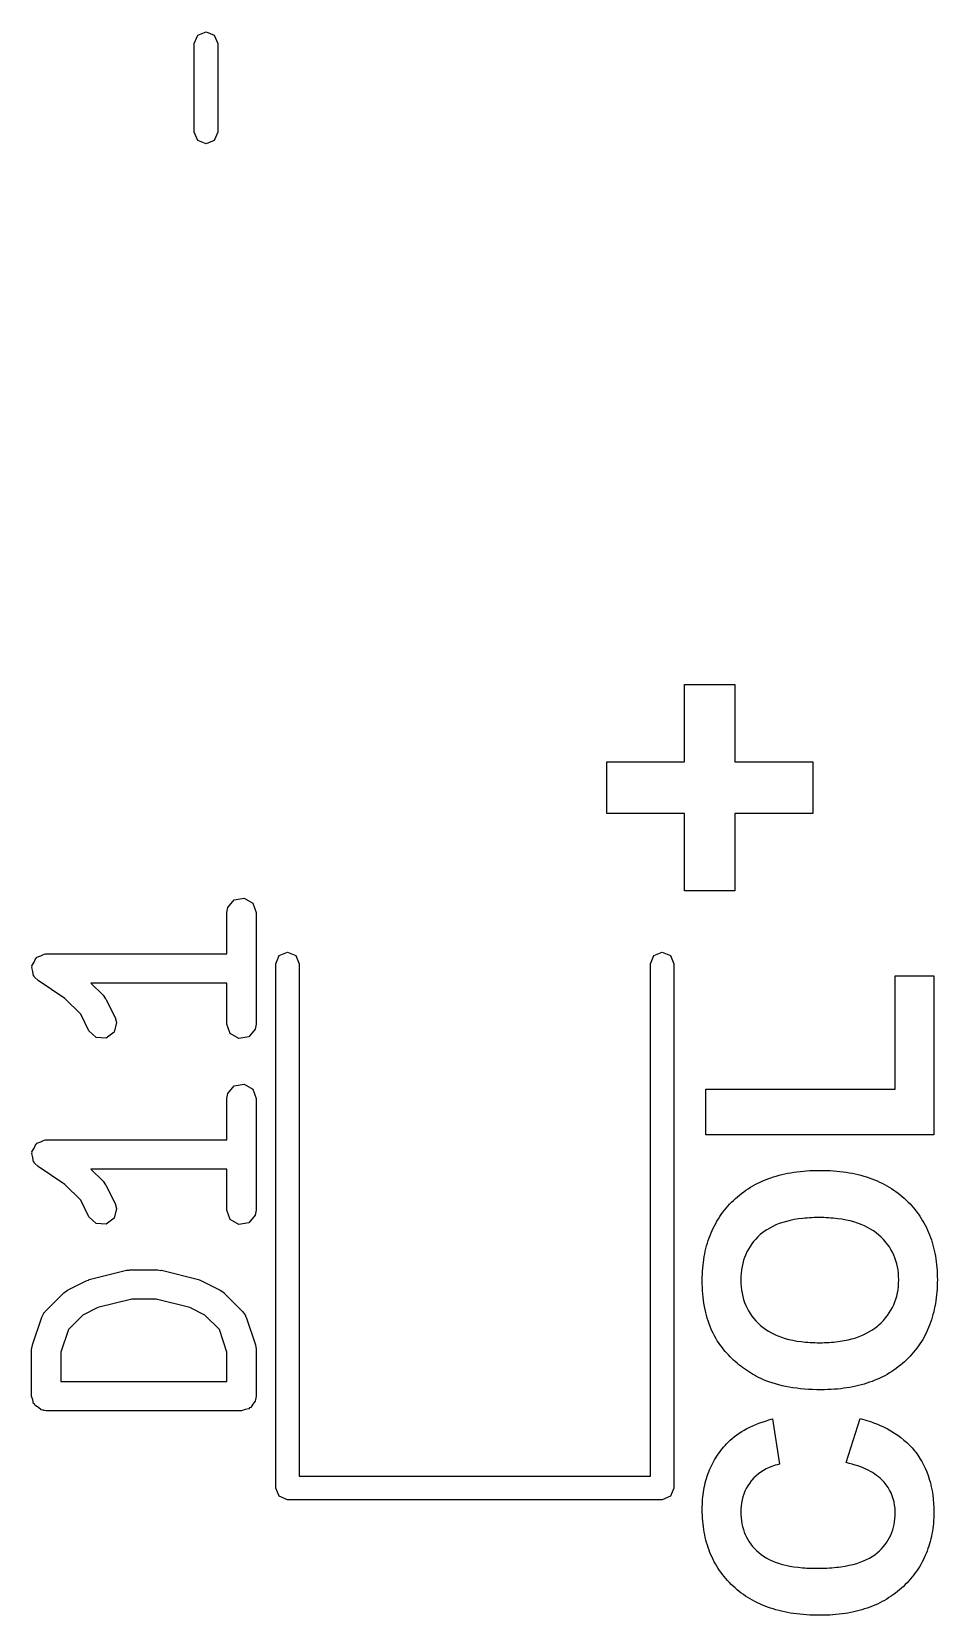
# Model space of a CAD drawing. Extents: x 44 to 148, y -85 to -25.
# Drawn here: x 118.43 to 123.07, y -84.02 to -75.91 of the extents above; entities that cross this region are included whole.
import ezdxf

# ---------------------------------------------------------------- set-up
doc = ezdxf.new("R2010")
doc.units = 0
doc.layers.add('BLACK', color=7, linetype='CONTINUOUS')

msp = doc.modelspace()

# ---------------------------------------------------------------- linework, layer by layer
at = {"layer": 'BLACK', "linetype": 'CONTINUOUS'}
for p, q in [((119.283274, -75.93051), (119.3257, -75.912936)), ((119.3257, -75.912936), (119.368126, -75.93051)), ((119.2657, -75.972936), (119.283274, -75.93051)), ((119.2657, -76.427064), (119.2657, -75.972936)), ((119.368126, -75.93051), (119.3857, -75.972936)), ((119.3857, -75.972936), (119.3857, -76.427064)), ((119.283274, -76.46949), (119.2657, -76.427064)), ((119.3257, -76.487064), (119.283274, -76.46949)), ((119.368126, -76.46949), (119.3257, -76.487064)), ((119.3857, -76.427064), (119.368126, -76.46949)), ((121.777449, -79.652983), (121.777449, -79.25621)), ((121.777449, -79.25621), (122.035369, -79.25621)), ((122.035369, -79.25621), (122.035369, -79.652983)), ((121.378845, -79.916765), (121.378845, -79.652983)), ((121.378845, -79.652983), (121.777449, -79.652983)), ((122.035369, -79.652983), (122.433974, -79.652983)), ((122.433974, -79.652983), (122.433974, -79.916765)), ((121.777449, -79.916765), (121.378845, -79.916765)), ((121.777449, -80.312438), (121.777449, -79.916765)), ((122.433974, -79.916765), (122.035369, -79.916765)), ((122.035369, -79.916765), (122.035369, -80.312438)), ((119.437042, -80.398843), (119.470019, -80.359543)), ((119.470019, -80.359543), (119.520543, -80.350634)), ((119.520543, -80.350634), (119.564972, -80.376286)), ((122.035369, -80.312438), (121.777449, -80.312438)), ((119.432519, -80.424495), (119.437042, -80.398843)), ((119.432519, -80.635209), (119.432519, -80.424495)), ((119.564972, -80.376286), (119.582519, -80.424495)), ((119.582519, -80.424495), (119.582519, -80.995923)), ((118.433658, -80.697185), (118.44454, -80.678336)), ((118.434406, -80.701432), (118.433658, -80.697185)), ((118.44454, -80.678336), (118.453287, -80.658402)), ((118.453287, -80.658402), (118.457154, -80.65649)), ((118.457154, -80.65649), (118.45931, -80.652756)), ((118.45931, -80.652756), (118.479763, -80.645311)), ((118.479763, -80.645311), (118.499276, -80.635664)), ((118.499276, -80.635664), (118.503465, -80.636684)), ((118.503465, -80.636684), (118.507519, -80.635209)), ((118.507519, -80.635209), (119.432519, -80.635209)), ((119.6827, -80.6864), (119.700274, -80.643974)), ((119.6827, -83.3714), (119.6827, -80.6864)), ((119.700274, -80.643974), (119.7427, -80.6264)), ((119.7427, -80.6264), (119.785126, -80.643974)), ((119.785126, -80.643974), (119.8027, -80.6864)), ((119.8027, -80.6864), (119.8027, -83.3114)), ((121.6027, -80.6864), (121.620274, -80.643974)), ((121.6027, -83.3114), (121.6027, -80.6864)), ((121.620274, -80.643974), (121.6627, -80.6264)), ((121.6627, -80.6264), (121.705126, -80.643974)), ((121.705126, -80.643974), (121.7227, -80.6864)), ((121.7227, -80.6864), (121.7227, -83.3714)), ((118.432674, -80.705382), (118.434406, -80.701432)), ((118.438787, -80.726273), (118.432674, -80.705382)), ((118.442567, -80.747709), (118.438787, -80.726273)), ((118.44587, -80.750481), (118.442567, -80.747709)), ((118.447082, -80.75462), (118.44587, -80.750481)), ((118.465916, -80.772613), (118.447082, -80.75462)), ((118.602594, -80.863731), (118.465916, -80.772613)), ((122.85676, -81.328845), (122.85676, -80.747424)), ((122.85676, -80.747424), (123.0545, -80.747424)), ((123.0545, -80.747424), (123.0545, -81.562536)), ((119.432519, -80.785209), (118.736204, -80.785209)), ((118.736204, -80.785209), (118.798647, -80.847652)), ((118.798647, -80.847652), (118.811509, -80.86602)), ((119.432519, -80.995923), (119.432519, -80.785209)), ((118.683975, -80.945112), (118.602594, -80.863731)), ((118.811509, -80.86602), (118.812696, -80.867144)), ((118.812696, -80.867144), (118.860315, -80.962382)), ((118.726151, -81.029464), (118.683975, -80.945112)), ((118.867741, -80.987348), (118.855821, -81.037247)), ((118.860315, -80.962382), (118.867741, -80.987348)), ((119.450066, -81.044132), (119.432519, -80.995923)), ((119.577996, -81.021575), (119.545019, -81.060875)), ((119.582519, -80.995923), (119.577996, -81.021575)), ((118.763405, -81.064736), (118.726151, -81.029464)), ((118.814615, -81.067811), (118.763405, -81.064736)), ((118.855821, -81.037247), (118.814615, -81.067811)), ((119.494495, -81.069784), (119.450066, -81.044132)), ((119.545019, -81.060875), (119.494495, -81.069784)), ((119.437042, -81.351224), (119.470019, -81.311924)), ((119.470019, -81.311924), (119.520543, -81.303015)), ((119.520543, -81.303015), (119.564972, -81.328667)), ((119.564972, -81.328667), (119.582519, -81.376876)), ((121.886042, -81.562536), (121.886042, -81.328845)), ((121.886042, -81.328845), (122.85676, -81.328845)), ((119.432519, -81.376876), (119.437042, -81.351224)), ((119.432519, -81.58759), (119.432519, -81.376876)), ((119.582519, -81.376876), (119.582519, -81.948304)), ((118.479763, -81.597692), (118.499276, -81.588045)), ((118.499276, -81.588045), (118.503465, -81.589065)), ((118.503465, -81.589065), (118.507519, -81.58759)), ((118.507519, -81.58759), (119.432519, -81.58759)), ((123.0545, -81.562536), (121.886042, -81.562536)), ((118.432674, -81.657763), (118.434406, -81.653813)), ((118.438787, -81.678654), (118.432674, -81.657763)), ((118.433658, -81.649566), (118.44454, -81.630717)), ((118.434406, -81.653813), (118.433658, -81.649566)), ((118.44454, -81.630717), (118.453287, -81.610783)), ((118.453287, -81.610783), (118.457154, -81.608871)), ((118.457154, -81.608871), (118.45931, -81.605137)), ((118.45931, -81.605137), (118.479763, -81.597692)), ((118.442567, -81.70009), (118.438787, -81.678654)), ((118.44587, -81.702862), (118.442567, -81.70009)), ((118.447082, -81.707001), (118.44587, -81.702862)), ((118.465916, -81.724994), (118.447082, -81.707001)), ((118.602594, -81.816112), (118.465916, -81.724994)), ((119.432519, -81.73759), (118.736204, -81.73759)), ((118.736204, -81.73759), (118.798647, -81.800033)), ((119.432519, -81.948304), (119.432519, -81.73759)), ((122.337502, -81.754148), (122.353455, -81.751898)), ((122.353455, -81.751898), (122.369651, -81.749947)), ((122.369651, -81.749947), (122.386092, -81.748297)), ((122.386092, -81.748297), (122.402776, -81.746947)), ((122.402776, -81.746947), (122.419705, -81.745896)), ((122.419705, -81.745896), (122.436878, -81.745146)), ((122.436878, -81.745146), (122.454295, -81.744696)), ((122.454295, -81.744696), (122.471956, -81.744546)), ((122.471956, -81.744546), (122.489461, -81.744695)), ((122.489461, -81.744695), (122.506727, -81.745142)), ((122.506727, -81.745142), (122.523753, -81.745886)), ((122.523753, -81.745886), (122.540539, -81.746929)), ((122.540539, -81.746929), (122.557085, -81.748269)), ((122.557085, -81.748269), (122.573392, -81.749908)), ((122.573392, -81.749908), (122.589459, -81.751844)), ((122.589459, -81.751844), (122.605286, -81.754078)), ((118.683975, -81.897493), (118.602594, -81.816112)), ((118.798647, -81.800033), (118.811509, -81.818401)), ((118.811509, -81.818401), (118.812696, -81.819525)), ((118.812696, -81.819525), (118.860315, -81.914763)), ((122.103665, -81.838321), (122.115467, -81.830969)), ((122.115467, -81.830969), (122.127514, -81.823917)), ((122.127514, -81.823917), (122.139804, -81.817165)), ((122.139804, -81.817165), (122.152339, -81.810714)), ((122.152339, -81.810714), (122.165117, -81.804562)), ((122.165117, -81.804562), (122.17814, -81.79871)), ((122.17814, -81.79871), (122.191407, -81.793159)), ((122.191407, -81.793159), (122.204918, -81.787907)), ((122.204918, -81.787907), (122.218673, -81.782956)), ((122.218673, -81.782956), (122.232672, -81.778305)), ((122.232672, -81.778305), (122.246916, -81.773954)), ((122.246916, -81.773954), (122.261403, -81.769903)), ((122.261403, -81.769903), (122.276135, -81.766152)), ((122.276135, -81.766152), (122.291111, -81.762701)), ((122.291111, -81.762701), (122.30633, -81.75955)), ((122.30633, -81.75955), (122.321794, -81.756699)), ((122.321794, -81.756699), (122.337502, -81.754148)), ((122.605286, -81.754078), (122.620873, -81.75661)), ((122.620873, -81.75661), (122.636221, -81.75944)), ((122.636221, -81.75944), (122.651329, -81.762568)), ((122.651329, -81.762568), (122.666197, -81.765994)), ((122.666197, -81.765994), (122.680826, -81.769717)), ((122.680826, -81.769717), (122.695214, -81.773739)), ((122.695214, -81.773739), (122.709363, -81.778058)), ((122.709363, -81.778058), (122.723273, -81.782675)), ((122.723273, -81.782675), (122.736942, -81.78759)), ((122.736942, -81.78759), (122.750372, -81.792803)), ((122.750372, -81.792803), (122.763562, -81.798314)), ((122.763562, -81.798314), (122.776512, -81.804123)), ((122.776512, -81.804123), (122.789223, -81.81023)), ((122.789223, -81.81023), (122.801694, -81.816634)), ((122.801694, -81.816634), (122.813925, -81.823337)), ((122.813925, -81.823337), (122.825916, -81.830337)), ((122.825916, -81.830337), (122.837668, -81.837635)), ((118.726151, -81.981845), (118.683975, -81.897493)), ((118.860315, -81.914763), (118.867741, -81.939729)), ((122.008533, -81.917792), (122.018053, -81.90789)), ((122.018053, -81.90789), (122.027886, -81.898187)), ((122.027886, -81.898187), (122.037979, -81.888734)), ((122.037979, -81.888734), (122.048316, -81.879582)), ((122.048316, -81.879582), (122.058898, -81.87073)), ((122.058898, -81.87073), (122.069724, -81.862177)), ((122.069724, -81.862177), (122.080793, -81.853925)), ((122.080793, -81.853925), (122.092107, -81.845973)), ((122.092107, -81.845973), (122.103665, -81.838321)), ((122.837668, -81.837635), (122.84918, -81.845231)), ((122.84918, -81.845231), (122.860452, -81.853125)), ((122.860452, -81.853125), (122.871485, -81.861317)), ((122.871485, -81.861317), (122.882277, -81.869807)), ((122.882277, -81.869807), (122.89283, -81.878594)), ((122.89283, -81.878594), (122.903144, -81.88768)), ((122.903144, -81.88768), (122.913217, -81.897063)), ((122.913217, -81.897063), (122.923015, -81.906696)), ((122.923015, -81.906696), (122.932502, -81.916529)), ((118.763405, -82.017117), (118.726151, -81.981845)), ((118.855821, -81.989628), (118.814615, -82.020192)), ((118.867741, -81.939729), (118.855821, -81.989628)), ((119.450066, -81.996513), (119.432519, -81.948304)), ((119.577996, -81.973956), (119.545019, -82.013256)), ((119.582519, -81.948304), (119.577996, -81.973956)), ((121.943606, -82.004224), (121.950629, -81.992719)), ((121.950629, -81.992719), (121.957964, -81.981415)), ((121.957964, -81.981415), (121.965612, -81.970311)), ((121.965612, -81.970311), (121.973572, -81.959406)), ((121.973572, -81.959406), (121.981844, -81.948703)), ((121.981844, -81.948703), (121.990428, -81.938199)), ((121.990428, -81.938199), (121.999324, -81.927896)), ((121.999324, -81.927896), (122.008533, -81.917792)), ((122.360872, -81.993293), (122.339644, -81.996705)), ((122.382903, -81.990563), (122.360872, -81.993293)), ((122.39422, -81.989454), (122.382903, -81.990563)), ((122.405738, -81.988516), (122.39422, -81.989454)), ((122.417457, -81.987748), (122.405738, -81.988516)), ((122.429376, -81.987151), (122.417457, -81.987748)), ((122.441496, -81.986724), (122.429376, -81.987151)), ((122.453817, -81.986468), (122.441496, -81.986724)), ((122.466338, -81.986383), (122.453817, -81.986468)), ((122.479001, -81.98647), (122.466338, -81.986383)), ((122.491465, -81.986733), (122.479001, -81.98647)), ((122.50373, -81.98717), (122.491465, -81.986733)), ((122.515795, -81.987783), (122.50373, -81.98717)), ((122.527661, -81.98857), (122.515795, -81.987783)), ((122.539329, -81.989533), (122.527661, -81.98857)), ((122.550797, -81.99067), (122.539329, -81.989533)), ((122.562065, -81.991983), (122.550797, -81.99067)), ((122.584006, -81.995133), (122.562065, -81.991983)), ((122.60515, -81.998983), (122.584006, -81.995133)), ((122.932502, -81.916529), (122.941678, -81.926561)), ((122.941678, -81.926561), (122.950543, -81.936795)), ((122.950543, -81.936795), (122.959097, -81.947228)), ((122.959097, -81.947228), (122.96734, -81.957862)), ((122.96734, -81.957862), (122.975272, -81.968696)), ((122.975272, -81.968696), (122.982893, -81.97973)), ((122.982893, -81.97973), (122.990203, -81.990964)), ((122.990203, -81.990964), (122.997201, -82.002399)), ((118.814615, -82.020192), (118.763405, -82.017117)), ((119.494495, -82.022165), (119.450066, -81.996513)), ((119.545019, -82.013256), (119.494495, -82.022165)), ((121.908021, -82.077458), (121.913171, -82.064752)), ((121.913171, -82.064752), (121.918634, -82.052246)), ((121.918634, -82.052246), (121.924408, -82.03994)), ((121.924408, -82.03994), (121.930495, -82.027835)), ((121.930495, -82.027835), (121.936894, -82.015929)), ((121.936894, -82.015929), (121.943606, -82.004224)), ((122.165236, -82.073736), (122.153195, -82.084878)), ((122.171533, -82.068362), (122.165236, -82.073736)), ((122.18473, -82.058125), (122.171533, -82.068362)), ((122.19873, -82.048571), (122.18473, -82.058125)), ((122.213533, -82.039699), (122.19873, -82.048571)), ((122.22914, -82.03151), (122.213533, -82.039699)), ((122.245549, -82.024003), (122.22914, -82.03151)), ((122.262762, -82.017178), (122.245549, -82.024003)), ((122.280777, -82.011036), (122.262762, -82.017178)), ((122.299596, -82.005577), (122.280777, -82.011036)), ((122.319218, -82.0008), (122.299596, -82.005577)), ((122.339644, -81.996705), (122.319218, -82.0008)), ((122.625497, -82.003533), (122.60515, -81.998983)), ((122.645048, -82.008783), (122.625497, -82.003533)), ((122.663802, -82.014733), (122.645048, -82.008783)), ((122.68176, -82.021383), (122.663802, -82.014733)), ((122.698921, -82.028733), (122.68176, -82.021383)), ((122.715285, -82.036783), (122.698921, -82.028733)), ((122.730853, -82.045533), (122.715285, -82.036783)), ((122.745624, -82.054983), (122.730853, -82.045533)), ((122.759599, -82.065133), (122.745624, -82.054983)), ((122.772778, -82.075983), (122.759599, -82.065133)), ((122.785124, -82.08738), (122.772778, -82.075983)), ((122.997201, -82.002399), (123.003889, -82.014033)), ((123.003889, -82.014033), (123.010265, -82.025868)), ((123.010265, -82.025868), (123.016331, -82.037904)), ((123.016331, -82.037904), (123.022085, -82.050139)), ((123.022085, -82.050139), (123.027529, -82.062575)), ((123.027529, -82.062575), (123.032661, -82.075211)), ((123.032661, -82.075211), (123.037482, -82.088047)), ((121.880707, -82.172008), (121.883673, -82.1579)), ((121.883673, -82.1579), (121.88695, -82.143993)), ((121.88695, -82.143993), (121.89054, -82.130285)), ((121.89054, -82.130285), (121.894442, -82.116778)), ((121.894442, -82.116778), (121.898656, -82.103471)), ((121.898656, -82.103471), (121.903182, -82.090365)), ((121.903182, -82.090365), (121.908021, -82.077458)), ((122.104645, -82.14727), (122.097265, -82.161084)), ((122.112801, -82.133901), (122.104645, -82.14727)), ((122.121735, -82.120977), (122.112801, -82.133901)), ((122.131445, -82.108499), (122.121735, -82.120977)), ((122.141932, -82.096466), (122.131445, -82.108499)), ((122.153195, -82.084878), (122.141932, -82.096466)), ((122.796674, -82.099169), (122.785124, -82.08738)), ((122.807428, -82.111351), (122.796674, -82.099169)), ((122.817385, -82.123926), (122.807428, -82.111351)), ((122.826545, -82.136894), (122.817385, -82.123926)), ((122.834909, -82.150254), (122.826545, -82.136894)), ((122.842476, -82.164007), (122.834909, -82.150254)), ((123.037482, -82.088047), (123.041993, -82.101084)), ((123.041993, -82.101084), (123.046192, -82.11432)), ((123.046192, -82.11432), (123.05008, -82.127757)), ((123.05008, -82.127757), (123.053657, -82.141395)), ((123.053657, -82.141395), (123.056923, -82.155232)), ((123.056923, -82.155232), (123.059878, -82.16927)), ((121.870563, -82.245551), (121.871967, -82.230442)), ((121.871967, -82.230442), (121.873684, -82.215533)), ((121.873684, -82.215533), (121.875713, -82.200825)), ((121.875713, -82.200825), (121.878054, -82.186316)), ((121.878054, -82.186316), (121.880707, -82.172008)), ((122.072019, -82.236839), (122.0693, -82.253327)), ((122.075515, -82.220798), (122.072019, -82.236839)), ((122.079787, -82.205201), (122.075515, -82.220798)), ((122.084836, -82.19005), (122.079787, -82.205201)), ((122.090662, -82.175344), (122.084836, -82.19005)), ((122.097265, -82.161084), (122.090662, -82.175344)), ((122.849247, -82.178153), (122.842476, -82.164007)), ((122.855221, -82.192692), (122.849247, -82.178153)), ((122.860399, -82.207624), (122.855221, -82.192692)), ((122.86478, -82.222948), (122.860399, -82.207624)), ((122.868364, -82.238665), (122.86478, -82.222948)), ((122.871152, -82.254775), (122.868364, -82.238665)), ((123.059878, -82.16927), (123.062522, -82.183508)), ((123.062522, -82.183508), (123.064855, -82.197946)), ((123.064855, -82.197946), (123.066877, -82.212584)), ((123.066877, -82.212584), (123.068588, -82.227423)), ((123.068588, -82.227423), (123.069987, -82.242461)), ((118.616835, -82.357413), (118.712073, -82.309794)), ((118.712073, -82.309794), (118.724479, -82.306103)), ((118.724479, -82.306103), (118.727424, -82.304115)), ((118.727424, -82.304115), (118.9179, -82.256496)), ((118.9179, -82.256496), (118.932832, -82.255442)), ((118.932832, -82.255442), (118.93609, -82.254257)), ((118.93609, -82.254257), (119.078947, -82.254257)), ((119.078947, -82.254257), (119.093688, -82.256856)), ((119.093688, -82.256856), (119.097137, -82.256496)), ((119.097137, -82.256496), (119.287613, -82.304115)), ((119.287613, -82.304115), (119.299435, -82.309387)), ((119.299435, -82.309387), (119.302964, -82.309794)), ((119.302964, -82.309794), (119.398202, -82.357413)), ((121.868065, -82.30799), (121.86809, -82.305462)), ((121.868245, -82.325522), (121.868065, -82.30799)), ((121.86809, -82.305462), (121.868222, -82.29208)), ((121.868222, -82.29208), (121.86869, -82.27637)), ((121.86869, -82.27637), (121.86947, -82.26086)), ((121.86947, -82.26086), (121.870563, -82.245551)), ((122.066193, -82.287638), (122.065804, -82.305462)), ((122.065804, -82.305462), (122.066197, -82.323324)), ((122.067358, -82.27026), (122.066193, -82.287638)), ((122.0693, -82.253327), (122.067358, -82.27026)), ((122.873144, -82.271278), (122.871152, -82.254775)), ((122.874338, -82.288173), (122.873144, -82.271278)), ((122.874335, -82.322756), (122.874737, -82.305462)), ((122.874737, -82.305462), (122.874338, -82.288173)), ((123.069987, -82.242461), (123.071076, -82.257701)), ((123.071076, -82.257701), (123.071854, -82.27314)), ((123.071854, -82.27314), (123.07232, -82.288779)), ((123.07232, -82.288779), (123.072476, -82.304619)), ((123.072476, -82.304619), (123.072321, -82.320666)), ((118.502105, -82.4667), (118.597343, -82.371462)), ((118.597343, -82.371462), (118.615711, -82.358599)), ((118.615711, -82.358599), (118.616835, -82.357413)), ((119.398202, -82.357413), (119.416212, -82.370771)), ((119.416212, -82.370771), (119.417694, -82.371462)), ((119.417694, -82.371462), (119.512933, -82.4667)), ((121.868785, -82.342797), (121.868245, -82.325522)), ((121.869685, -82.359815), (121.868785, -82.342797)), ((121.870944, -82.376577), (121.869685, -82.359815)), ((121.872564, -82.393082), (121.870944, -82.376577)), ((121.874543, -82.40933), (121.872564, -82.393082)), ((122.066197, -82.323324), (122.067376, -82.340747)), ((122.067376, -82.340747), (122.06934, -82.357732)), ((122.06934, -82.357732), (122.072089, -82.374277)), ((122.072089, -82.374277), (122.075624, -82.390384)), ((122.075624, -82.390384), (122.079945, -82.406052)), ((122.86028, -82.403497), (122.864698, -82.388113)), ((122.864698, -82.388113), (122.868312, -82.372346)), ((122.868312, -82.372346), (122.871123, -82.356198)), ((122.871123, -82.356198), (122.87313, -82.339668)), ((122.87313, -82.339668), (122.874335, -82.322756)), ((123.066906, -82.3978), (123.064895, -82.412606)), ((123.068608, -82.382787), (123.066906, -82.3978)), ((123.070001, -82.367567), (123.068608, -82.382787)), ((123.071083, -82.35214), (123.070001, -82.367567)), ((123.071857, -82.336507), (123.071083, -82.35214)), ((123.072321, -82.320666), (123.071857, -82.336507)), ((118.483987, -82.496016), (118.496389, -82.473111)), ((118.496389, -82.473111), (118.50021, -82.470763)), ((118.50021, -82.470763), (118.502105, -82.4667)), ((118.77179, -82.44764), (118.694803, -82.486134)), ((118.945324, -82.404257), (118.77179, -82.44764)), ((119.069713, -82.404257), (118.945324, -82.404257)), ((119.243247, -82.44764), (119.069713, -82.404257)), ((119.320234, -82.486134), (119.243247, -82.44764)), ((119.512933, -82.4667), (119.527874, -82.488037)), ((121.876882, -82.425322), (121.874543, -82.40933)), ((121.879581, -82.441056), (121.876882, -82.425322)), ((121.88264, -82.456534), (121.879581, -82.441056)), ((121.886059, -82.471756), (121.88264, -82.456534)), ((121.889838, -82.48672), (121.886059, -82.471756)), ((122.079945, -82.406052), (122.085051, -82.421281)), ((122.085051, -82.421281), (122.090943, -82.436071)), ((122.090943, -82.436071), (122.097621, -82.450422)), ((122.097621, -82.450422), (122.105084, -82.464334)), ((122.105084, -82.464334), (122.113332, -82.477808)), ((122.113332, -82.477808), (122.122367, -82.490842)), ((122.816911, -82.487788), (122.826147, -82.474694)), ((122.826147, -82.474694), (122.83458, -82.461218)), ((122.83458, -82.461218), (122.84221, -82.447361)), ((122.84221, -82.447361), (122.849036, -82.433121)), ((122.849036, -82.433121), (122.85506, -82.4185)), ((122.85506, -82.4185), (122.86028, -82.403497)), ((123.053757, -82.469763), (123.050199, -82.483535)), ((123.057005, -82.455784), (123.053757, -82.469763)), ((123.059945, -82.441598), (123.057005, -82.455784)), ((123.062575, -82.427205), (123.059945, -82.441598)), ((123.064895, -82.412606), (123.062575, -82.427205)), ((118.436368, -82.638873), (118.483987, -82.496016)), ((118.62069, -82.560246), (118.582519, -82.67476)), ((118.694803, -82.486134), (118.62069, -82.560246)), ((119.394348, -82.560247), (119.320234, -82.486134)), ((119.432519, -82.67476), (119.394348, -82.560247)), ((119.527874, -82.488037), (119.528264, -82.492505)), ((119.528264, -82.492505), (119.531051, -82.496016)), ((119.531051, -82.496016), (119.57867, -82.638872)), ((121.893977, -82.501428), (121.889838, -82.48672)), ((121.898475, -82.515879), (121.893977, -82.501428)), ((121.903333, -82.530073), (121.898475, -82.515879)), ((121.908552, -82.544011), (121.903333, -82.530073)), ((121.91413, -82.557691), (121.908552, -82.544011)), ((121.916307, -82.562752), (121.91413, -82.557691)), ((121.923267, -82.577787), (121.916307, -82.562752)), ((122.122367, -82.490842), (122.132186, -82.503438)), ((122.132186, -82.503438), (122.142792, -82.515595)), ((122.142792, -82.515595), (122.154183, -82.527313)), ((122.154183, -82.527313), (122.166359, -82.538592)), ((122.166359, -82.538592), (122.179327, -82.549306)), ((122.179327, -82.549306), (122.193091, -82.559328)), ((122.193091, -82.559328), (122.207652, -82.56866)), ((122.722226, -82.571695), (122.73737, -82.562481)), ((122.73737, -82.562481), (122.75176, -82.552558)), ((122.75176, -82.552558), (122.765398, -82.541926)), ((122.765398, -82.541926), (122.771935, -82.536345)), ((122.771935, -82.536345), (122.784384, -82.524778)), ((122.784384, -82.524778), (122.796029, -82.51283)), ((122.796029, -82.51283), (122.806872, -82.5005)), ((122.806872, -82.5005), (122.816911, -82.487788)), ((123.022352, -82.561824), (123.016628, -82.574149)), ((123.027767, -82.549293), (123.022352, -82.561824)), ((123.032872, -82.536555), (123.027767, -82.549293)), ((123.037668, -82.52361), (123.032872, -82.536555)), ((123.042154, -82.510459), (123.037668, -82.52361)), ((123.046331, -82.4971), (123.042154, -82.510459)), ((123.050199, -82.483535), (123.046331, -82.4971)), ((118.432519, -82.66259), (118.436412, -82.640507)), ((118.436412, -82.640507), (118.436368, -82.638873)), ((119.57867, -82.638872), (119.581959, -82.661052)), ((121.930869, -82.5926), (121.923267, -82.577787)), ((121.939113, -82.607191), (121.930869, -82.5926)), ((121.944965, -82.616795), (121.939113, -82.607191)), ((121.951103, -82.626299), (121.944965, -82.616795)), ((121.957525, -82.635706), (121.951103, -82.626299)), ((121.964234, -82.645013), (121.957525, -82.635706)), ((122.207652, -82.56866), (122.223009, -82.5773)), ((122.223009, -82.5773), (122.239163, -82.585249)), ((122.239163, -82.585249), (122.256113, -82.592507)), ((122.256113, -82.592507), (122.27386, -82.599074)), ((122.27386, -82.599074), (122.292404, -82.604949)), ((122.292404, -82.604949), (122.311744, -82.610134)), ((122.311744, -82.610134), (122.331881, -82.614627)), ((122.331881, -82.614627), (122.352814, -82.618428)), ((122.352814, -82.618428), (122.374543, -82.621539)), ((122.374543, -82.621539), (122.385707, -82.622835)), ((122.385707, -82.622835), (122.39707, -82.623958)), ((122.39707, -82.623958), (122.408632, -82.624909)), ((122.408632, -82.624909), (122.420393, -82.625686)), ((122.420393, -82.625686), (122.432353, -82.626291)), ((122.432353, -82.626291), (122.444512, -82.626723)), ((122.444512, -82.626723), (122.45687, -82.626982)), ((122.45687, -82.626982), (122.469428, -82.627069)), ((122.469428, -82.627069), (122.481798, -82.62698)), ((122.481798, -82.62698), (122.49398, -82.626714)), ((122.49398, -82.626714), (122.505973, -82.626271)), ((122.505973, -82.626271), (122.517779, -82.625651)), ((122.517779, -82.625651), (122.529396, -82.624854)), ((122.529396, -82.624854), (122.540825, -82.623879)), ((122.540825, -82.623879), (122.552066, -82.622727)), ((122.552066, -82.622727), (122.573983, -82.619892)), ((122.573983, -82.619892), (122.595148, -82.616348)), ((122.595148, -82.616348), (122.61556, -82.612096)), ((122.61556, -82.612096), (122.635219, -82.607134)), ((122.635219, -82.607134), (122.654126, -82.601464)), ((122.654126, -82.601464), (122.67228, -82.595085)), ((122.67228, -82.595085), (122.689681, -82.587997)), ((122.689681, -82.587997), (122.70633, -82.5802)), ((122.70633, -82.5802), (122.722226, -82.571695)), ((122.975786, -82.643752), (122.967897, -82.654629)), ((122.983367, -82.632669), (122.975786, -82.643752)), ((122.990638, -82.621378), (122.983367, -82.632669)), ((122.9976, -82.609881), (122.990638, -82.621378)), ((123.004252, -82.598177), (122.9976, -82.609881)), ((123.010595, -82.586266), (123.004252, -82.598177)), ((123.016628, -82.574149), (123.010595, -82.586266)), ((118.432519, -82.900685), (118.432519, -82.66259)), ((118.582519, -82.67476), (118.582519, -82.825685)), ((119.432519, -82.825685), (119.432519, -82.67476)), ((119.581959, -82.661052), (119.582519, -82.66259)), ((119.582519, -82.66259), (119.582519, -82.900685)), ((121.971227, -82.654222), (121.964234, -82.645013)), ((121.978506, -82.663332), (121.971227, -82.654222)), ((121.98607, -82.672343), (121.978506, -82.663332)), ((121.993919, -82.681255), (121.98607, -82.672343)), ((122.002054, -82.690069), (121.993919, -82.681255)), ((122.010473, -82.698784), (122.002054, -82.690069)), ((122.019178, -82.7074), (122.010473, -82.698784)), ((122.028063, -82.71582), (122.019178, -82.7074)), ((122.037093, -82.724016), (122.028063, -82.71582)), ((122.046268, -82.731988), (122.037093, -82.724016)), ((122.904025, -82.724929), (122.893756, -82.734014)), ((122.91406, -82.715546), (122.904025, -82.724929)), ((122.923806, -82.70591), (122.91406, -82.715546)), ((122.933243, -82.696067), (122.923806, -82.70591)), ((122.942371, -82.686018), (122.933243, -82.696067)), ((122.951189, -82.675762), (122.942371, -82.686018)), ((122.959697, -82.665299), (122.951189, -82.675762)), ((122.967897, -82.654629), (122.959697, -82.665299)), ((122.055587, -82.739736), (122.046268, -82.731988)), ((122.065052, -82.747261), (122.055587, -82.739736)), ((122.074661, -82.754561), (122.065052, -82.747261)), ((122.084415, -82.761638), (122.074661, -82.754561)), ((122.094314, -82.768491), (122.084415, -82.761638)), ((122.104357, -82.77512), (122.094314, -82.768491)), ((122.114546, -82.781526), (122.104357, -82.77512)), ((122.124879, -82.787707), (122.114546, -82.781526)), ((122.135357, -82.793665), (122.124879, -82.787707)), ((122.14598, -82.799399), (122.135357, -82.793665)), ((122.156748, -82.804909), (122.14598, -82.799399)), ((122.16766, -82.810195), (122.156748, -82.804909)), ((122.79085, -82.802379), (122.77825, -82.808486)), ((122.803217, -82.795975), (122.79085, -82.802379)), ((122.81535, -82.789272), (122.803217, -82.795975)), ((122.827251, -82.782272), (122.81535, -82.789272)), ((122.838918, -82.774974), (122.827251, -82.782272)), ((122.850352, -82.767378), (122.838918, -82.774974)), ((122.861553, -82.759484), (122.850352, -82.767378)), ((122.87252, -82.751292), (122.861553, -82.759484)), ((122.883255, -82.742802), (122.87252, -82.751292)), ((122.893756, -82.734014), (122.883255, -82.742802)), ((118.582519, -82.825685), (119.432519, -82.825685)), ((122.178718, -82.815258), (122.16766, -82.810195)), ((122.194038, -82.821652), (122.178718, -82.815258)), ((122.209803, -82.827634), (122.194038, -82.821652)), ((122.226014, -82.833203), (122.209803, -82.827634)), ((122.242671, -82.83836), (122.226014, -82.833203)), ((122.259772, -82.843104), (122.242671, -82.83836)), ((122.27732, -82.847436), (122.259772, -82.843104)), ((122.295312, -82.851355), (122.27732, -82.847436)), ((122.313751, -82.854862), (122.295312, -82.851355)), ((122.332634, -82.857956), (122.313751, -82.854862)), ((122.351963, -82.860637), (122.332634, -82.857956)), ((122.371738, -82.862906), (122.351963, -82.860637)), ((122.391958, -82.864763), (122.371738, -82.862906)), ((122.412623, -82.866207), (122.391958, -82.864763)), ((122.433734, -82.867238), (122.412623, -82.866207)), ((122.455291, -82.867857), (122.433734, -82.867238)), ((122.477293, -82.868063), (122.455291, -82.867857)), ((122.494555, -82.867914), (122.477293, -82.868063)), ((122.511585, -82.867467), (122.494555, -82.867914)), ((122.528382, -82.866723), (122.511585, -82.867467)), ((122.544945, -82.86568), (122.528382, -82.866723)), ((122.561275, -82.864339), (122.544945, -82.86568)), ((122.577372, -82.862701), (122.561275, -82.864339)), ((122.593236, -82.860765), (122.577372, -82.862701)), ((122.608867, -82.858531), (122.593236, -82.860765)), ((122.624265, -82.855999), (122.608867, -82.858531)), ((122.639429, -82.853169), (122.624265, -82.855999)), ((122.65436, -82.850041), (122.639429, -82.853169)), ((122.669059, -82.846615), (122.65436, -82.850041)), ((122.683524, -82.842892), (122.669059, -82.846615)), ((122.697755, -82.83887), (122.683524, -82.842892)), ((122.711754, -82.834551), (122.697755, -82.83887)), ((122.72552, -82.829934), (122.711754, -82.834551)), ((122.739052, -82.825019), (122.72552, -82.829934)), ((122.752351, -82.819806), (122.739052, -82.825019)), ((122.765417, -82.814295), (122.752351, -82.819806)), ((122.77825, -82.808486), (122.765417, -82.814295)), ((118.439182, -82.918993), (118.432519, -82.900685)), ((118.442567, -82.938185), (118.439182, -82.918993)), ((118.447751, -82.942535), (118.442567, -82.938185)), ((118.450066, -82.948894), (118.447751, -82.942535)), ((118.466939, -82.958636), (118.450066, -82.948894)), ((118.481867, -82.971162), (118.466939, -82.958636)), ((119.525827, -82.969021), (119.507519, -82.975685)), ((119.545019, -82.965637), (119.525827, -82.969021)), ((119.549369, -82.960452), (119.545019, -82.965637)), ((119.555728, -82.958138), (119.549369, -82.960452)), ((119.56547, -82.941264), (119.555728, -82.958138)), ((119.577996, -82.926337), (119.56547, -82.941264)), ((119.579713, -82.916594), (119.577996, -82.926337)), ((119.58138, -82.913709), (119.579713, -82.916594)), ((119.582519, -82.900685), (119.580801, -82.910426)), ((119.580801, -82.910426), (119.58138, -82.913709)), ((118.491609, -82.972879), (118.481867, -82.971162)), ((118.494495, -82.974546), (118.491609, -82.972879)), ((118.497777, -82.973967), (118.494495, -82.974546)), ((118.507519, -82.975685), (118.497777, -82.973967)), ((119.507519, -82.975685), (118.507519, -82.975685)), ((122.126632, -83.053004), (122.14212, -83.046364)), ((122.14212, -83.046364), (122.158144, -83.040031)), ((122.158144, -83.040031), (122.174702, -83.034006)), ((122.174702, -83.034006), (122.191796, -83.028287)), ((122.191796, -83.028287), (122.209426, -83.022876)), ((122.209426, -83.022876), (122.227591, -83.017772)), ((122.227591, -83.017772), (122.263543, -83.249216)), ((122.605093, -83.241352), (122.676998, -83.014682)), ((122.676998, -83.014682), (122.688874, -83.018015)), ((122.688874, -83.018015), (122.700558, -83.021482)), ((122.700558, -83.021482), (122.712049, -83.025085)), ((122.712049, -83.025085), (122.723347, -83.028823)), ((122.723347, -83.028823), (122.734453, -83.032695)), ((122.734453, -83.032695), (122.745367, -83.036702)), ((122.745367, -83.036702), (122.756087, -83.040845)), ((122.756087, -83.040845), (122.766616, -83.045122)), ((122.766616, -83.045122), (122.776952, -83.049535)), ((122.776952, -83.049535), (122.797045, -83.058764)), ((122.001202, -83.136303), (122.011336, -83.12659)), ((122.011336, -83.12659), (122.022005, -83.117185)), ((122.022005, -83.117185), (122.033209, -83.108088)), ((122.033209, -83.108088), (122.044949, -83.099297)), ((122.044949, -83.099297), (122.057224, -83.090813)), ((122.057224, -83.090813), (122.070035, -83.082637)), ((122.070035, -83.082637), (122.083381, -83.074768)), ((122.083381, -83.074768), (122.097263, -83.067206)), ((122.097263, -83.067206), (122.11168, -83.059952)), ((122.11168, -83.059952), (122.126632, -83.053004)), ((122.797045, -83.058764), (122.816369, -83.068533)), ((122.816369, -83.068533), (122.834922, -83.078843)), ((122.834922, -83.078843), (122.852706, -83.089692)), ((122.852706, -83.089692), (122.869719, -83.10108)), ((122.869719, -83.10108), (122.885961, -83.113009)), ((122.885961, -83.113009), (122.901434, -83.125477)), ((122.901434, -83.125477), (122.916136, -83.138486)), ((121.936844, -83.217208), (121.942955, -83.207593)), ((121.942955, -83.207593), (121.949326, -83.198135)), ((121.949326, -83.198135), (121.955957, -83.188833)), ((121.955957, -83.188833), (121.962847, -83.179687)), ((121.962847, -83.179687), (121.969998, -83.170697)), ((121.969998, -83.170697), (121.977409, -83.161864)), ((121.977409, -83.161864), (121.98508, -83.153187)), ((121.98508, -83.153187), (121.993011, -83.144667)), ((121.993011, -83.144667), (122.001202, -83.136303)), ((122.916136, -83.138486), (122.930068, -83.152034)), ((122.930068, -83.152034), (122.94323, -83.166121)), ((122.94323, -83.166121), (122.955621, -83.180749)), ((122.955621, -83.180749), (122.961528, -83.188265)), ((122.961528, -83.188265), (122.972787, -83.203653)), ((122.972787, -83.203653), (122.983319, -83.219553)), ((121.897319, -83.299756), (121.90135, -83.28889)), ((121.90135, -83.28889), (121.90564, -83.278181)), ((121.90564, -83.278181), (121.910191, -83.267628)), ((121.910191, -83.267628), (121.915001, -83.257231)), ((121.915001, -83.257231), (121.920072, -83.246991)), ((121.920072, -83.246991), (121.925403, -83.236907)), ((121.925403, -83.236907), (121.930993, -83.22698)), ((121.930993, -83.22698), (121.936844, -83.217208)), ((122.168374, -83.289309), (122.155827, -83.298518)), ((122.181597, -83.280885), (122.168374, -83.289309)), ((122.195496, -83.273246), (122.181597, -83.280885)), ((122.210072, -83.266393), (122.195496, -83.273246)), ((122.225324, -83.260324), (122.210072, -83.266393)), ((122.241253, -83.25504), (122.225324, -83.260324)), ((122.252248, -83.251954), (122.241253, -83.25504)), ((122.263543, -83.249216), (122.252248, -83.251954)), ((122.621112, -83.245151), (122.605093, -83.241352)), ((122.636586, -83.249247), (122.621112, -83.245151)), ((122.651517, -83.253639), (122.636586, -83.249247)), ((122.665903, -83.258327), (122.651517, -83.253639)), ((122.679745, -83.263312), (122.665903, -83.258327)), ((122.693043, -83.268592), (122.679745, -83.263312)), ((122.705797, -83.274169), (122.693043, -83.268592)), ((122.718006, -83.280043), (122.705797, -83.274169)), ((122.729671, -83.286212), (122.718006, -83.280043)), ((122.740792, -83.292678), (122.729671, -83.286212)), ((122.751369, -83.29944), (122.740792, -83.292678)), ((122.983319, -83.219553), (122.993124, -83.235963)), ((122.993124, -83.235963), (123.002203, -83.252885)), ((123.002203, -83.252885), (123.010556, -83.270318)), ((123.010556, -83.270318), (123.018183, -83.288263)), ((123.018183, -83.288263), (123.025083, -83.306719)), ((119.700274, -83.413826), (119.6827, -83.3714)), ((119.8027, -83.3114), (121.6027, -83.3114)), ((121.7227, -83.3714), (121.705126, -83.413826)), ((121.876386, -83.380194), (121.878597, -83.368234)), ((121.878597, -83.368234), (121.881067, -83.35643)), ((121.881067, -83.35643), (121.883797, -83.344782)), ((121.883797, -83.344782), (121.886788, -83.333291)), ((121.886788, -83.333291), (121.890038, -83.321957)), ((121.890038, -83.321957), (121.893549, -83.310778)), ((121.893549, -83.310778), (121.897319, -83.299756)), ((122.093229, -83.373761), (122.086541, -83.387707)), ((122.10085, -83.360308), (122.093229, -83.373761)), ((122.109404, -83.347349), (122.10085, -83.360308)), ((122.118891, -83.334884), (122.109404, -83.347349)), ((122.122246, -83.330855), (122.118891, -83.334884)), ((122.132763, -83.319291), (122.122246, -83.330855)), ((122.143957, -83.308512), (122.132763, -83.319291)), ((122.155827, -83.298518), (122.143957, -83.308512)), ((122.761402, -83.306498), (122.751369, -83.29944)), ((122.77089, -83.313852), (122.761402, -83.306498)), ((122.779835, -83.321503), (122.77089, -83.313852)), ((122.788235, -83.32945), (122.779835, -83.321503)), ((122.796091, -83.337693), (122.788235, -83.32945)), ((122.799823, -83.341914), (122.796091, -83.337693)), ((122.81031, -83.354884), (122.799823, -83.341914)), ((122.819731, -83.368313), (122.81031, -83.354884)), ((122.828084, -83.3822), (122.819731, -83.368313)), ((123.025083, -83.306719), (123.031257, -83.325686)), ((123.031257, -83.325686), (123.036704, -83.345164)), ((123.036704, -83.345164), (123.041425, -83.365153)), ((123.041425, -83.365153), (123.04542, -83.385654)), ((119.7427, -83.4314), (119.700274, -83.413826)), ((121.6627, -83.4314), (119.7427, -83.4314)), ((121.705126, -83.413826), (121.6627, -83.4314)), ((121.868195, -83.468292), (121.868586, -83.455238)), ((121.868586, -83.455238), (121.869236, -83.44234)), ((121.869236, -83.44234), (121.870146, -83.429598)), ((121.870146, -83.429598), (121.871316, -83.417012)), ((121.871316, -83.417012), (121.872746, -83.404583)), ((121.872746, -83.404583), (121.874436, -83.39231)), ((121.874436, -83.39231), (121.876386, -83.380194)), ((122.069122, -83.44843), (122.067101, -83.464845)), ((122.072077, -83.432509), (122.069122, -83.44843)), ((122.075965, -83.417081), (122.072077, -83.432509)), ((122.080787, -83.402147), (122.075965, -83.417081)), ((122.086541, -83.387707), (122.080787, -83.402147)), ((122.835372, -83.396548), (122.828084, -83.3822)), ((122.841593, -83.411354), (122.835372, -83.396548)), ((122.846748, -83.426619), (122.841593, -83.411354)), ((122.850836, -83.442344), (122.846748, -83.426619)), ((122.853857, -83.458527), (122.850836, -83.442344)), ((123.04542, -83.385654), (123.048689, -83.406667)), ((123.048689, -83.406667), (123.051231, -83.42819)), ((123.051231, -83.42819), (123.053047, -83.450225)), ((123.053047, -83.450225), (123.054136, -83.472771)), ((121.868065, -83.481503), (121.868195, -83.468292)), ((121.86822, -83.496614), (121.868065, -83.481503)), ((121.868684, -83.511542), (121.86822, -83.496614)), ((121.869458, -83.526287), (121.868684, -83.511542)), ((121.870541, -83.540848), (121.869458, -83.526287)), ((122.065856, -83.487499), (122.065804, -83.4933)), ((122.065804, -83.4933), (122.066162, -83.509192)), ((122.066271, -83.476062), (122.065856, -83.487499)), ((122.066162, -83.509192), (122.067235, -83.524706)), ((122.067101, -83.464845), (122.066271, -83.476062)), ((122.067235, -83.524706), (122.069024, -83.539843)), ((122.853512, -83.543805), (122.855317, -83.528932)), ((122.855813, -83.47517), (122.853857, -83.458527)), ((122.855317, -83.528932), (122.8564, -83.513689)), ((122.856523, -83.486521), (122.855813, -83.47517)), ((122.8564, -83.513689), (122.85676, -83.498075)), ((122.85676, -83.498075), (122.856523, -83.486521)), ((123.053889, -83.524333), (123.053127, -83.538345)), ((123.054347, -83.510161), (123.053889, -83.524333)), ((123.054136, -83.472771), (123.054409, -83.484236)), ((123.0545, -83.495828), (123.054347, -83.510161)), ((123.054409, -83.484236), (123.0545, -83.495828)), ((121.871933, -83.555226), (121.870541, -83.540848)), ((121.873635, -83.569421), (121.871933, -83.555226)), ((121.875646, -83.583432), (121.873635, -83.569421)), ((121.877966, -83.597261), (121.875646, -83.583432)), ((121.880596, -83.610906), (121.877966, -83.597261)), ((121.883536, -83.624368), (121.880596, -83.610906)), ((122.069024, -83.539843), (122.071527, -83.554602)), ((122.071527, -83.554602), (122.074747, -83.568984)), ((122.074747, -83.568984), (122.078681, -83.582989)), ((122.078681, -83.582989), (122.083331, -83.596616)), ((122.083331, -83.596616), (122.088696, -83.609865)), ((122.088696, -83.609865), (122.094777, -83.622737)), ((122.827522, -83.625251), (122.833658, -83.612604)), ((122.833658, -83.612604), (122.839073, -83.599586)), ((122.839073, -83.599586), (122.843765, -83.586197)), ((122.843765, -83.586197), (122.847736, -83.572437)), ((122.847736, -83.572437), (122.850985, -83.558306)), ((122.850985, -83.558306), (122.853512, -83.543805)), ((123.044739, -83.606003), (123.042146, -83.619054)), ((123.047027, -83.592792), (123.044739, -83.606003)), ((123.049009, -83.57942), (123.047027, -83.592792)), ((123.050687, -83.565889), (123.049009, -83.57942)), ((123.052059, -83.552197), (123.050687, -83.565889)), ((123.053127, -83.538345), (123.052059, -83.552197)), ((121.886785, -83.637646), (121.883536, -83.624368)), ((121.890343, -83.650742), (121.886785, -83.637646)), ((121.89421, -83.663654), (121.890343, -83.650742)), ((121.898387, -83.676383), (121.89421, -83.663654)), ((121.902874, -83.688929), (121.898387, -83.676383)), ((121.907669, -83.701291), (121.902874, -83.688929)), ((122.094777, -83.622737), (122.101573, -83.635232)), ((122.101573, -83.635232), (122.109084, -83.647349)), ((122.109084, -83.647349), (122.117311, -83.659089)), ((122.117311, -83.659089), (122.126253, -83.670452)), ((122.126253, -83.670452), (122.13591, -83.681437)), ((122.13591, -83.681437), (122.146283, -83.692044)), ((122.146283, -83.692044), (122.157371, -83.702274)), ((122.764351, -83.703398), (122.775541, -83.693347)), ((122.775541, -83.693347), (122.78601, -83.682924)), ((122.78601, -83.682924), (122.795756, -83.672131)), ((122.795756, -83.672131), (122.80478, -83.660968)), ((122.80478, -83.660968), (122.813083, -83.649433)), ((122.813083, -83.649433), (122.820663, -83.637527)), ((122.820663, -83.637527), (122.827522, -83.625251)), ((123.020185, -83.693996), (123.015457, -83.705926)), ((123.024608, -83.681906), (123.020185, -83.693996)), ((123.028726, -83.669656), (123.024608, -83.681906)), ((123.032538, -83.657246), (123.028726, -83.669656)), ((123.036046, -83.644676), (123.032538, -83.657246)), ((123.039249, -83.631945), (123.036046, -83.644676)), ((123.042146, -83.619054), (123.039249, -83.631945)), ((121.912775, -83.713471), (121.907669, -83.701291)), ((121.918189, -83.725467), (121.912775, -83.713471)), ((121.923913, -83.73728), (121.918189, -83.725467)), ((121.929947, -83.748909), (121.923913, -83.73728)), ((121.936289, -83.760356), (121.929947, -83.748909)), ((121.942942, -83.771619), (121.936289, -83.760356)), ((121.949903, -83.782699), (121.942942, -83.771619)), ((122.157371, -83.702274), (122.169261, -83.711968)), ((122.169261, -83.711968), (122.18204, -83.721036)), ((122.18204, -83.721036), (122.195708, -83.729479)), ((122.195708, -83.729479), (122.210264, -83.737297)), ((122.210264, -83.737297), (122.225709, -83.744489)), ((122.225709, -83.744489), (122.242043, -83.751055)), ((122.242043, -83.751055), (122.259266, -83.756997)), ((122.259266, -83.756997), (122.277377, -83.762312)), ((122.277377, -83.762312), (122.296377, -83.767003)), ((122.296377, -83.767003), (122.316265, -83.771068)), ((122.316265, -83.771068), (122.337043, -83.774508)), ((122.337043, -83.774508), (122.358709, -83.777322)), ((122.358709, -83.777322), (122.381264, -83.779511)), ((122.381264, -83.779511), (122.392874, -83.780371)), ((122.519228, -83.780398), (122.531487, -83.77955)), ((122.531487, -83.77955), (122.543502, -83.778548)), ((122.543502, -83.778548), (122.555272, -83.777392)), ((122.555272, -83.777392), (122.566797, -83.776082)), ((122.566797, -83.776082), (122.578078, -83.774617)), ((122.578078, -83.774617), (122.599905, -83.771226)), ((122.599905, -83.771226), (122.620754, -83.767218)), ((122.620754, -83.767218), (122.640624, -83.762593)), ((122.640624, -83.762593), (122.659515, -83.757352)), ((122.659515, -83.757352), (122.677428, -83.751494)), ((122.677428, -83.751494), (122.694362, -83.74502)), ((122.694362, -83.74502), (122.710317, -83.737929)), ((122.710317, -83.737929), (122.725294, -83.730221)), ((122.725294, -83.730221), (122.739292, -83.721896)), ((122.739292, -83.721896), (122.752311, -83.712956)), ((122.752311, -83.712956), (122.764351, -83.703398)), ((122.980685, -83.77414), (122.973822, -83.784948)), ((122.987243, -83.763171), (122.980685, -83.77414)), ((122.993496, -83.752043), (122.987243, -83.763171)), ((122.999444, -83.740754), (122.993496, -83.752043)), ((123.005087, -83.729305), (122.999444, -83.740754)), ((123.010424, -83.717695), (123.005087, -83.729305)), ((123.015457, -83.705926), (123.010424, -83.717695)), ((121.957174, -83.793595), (121.949903, -83.782699)), ((121.964755, -83.804309), (121.957174, -83.793595)), ((121.972645, -83.814839), (121.964755, -83.804309)), ((121.980844, -83.825186), (121.972645, -83.814839)), ((121.989353, -83.83535), (121.980844, -83.825186)), ((121.998171, -83.84533), (121.989353, -83.83535)), ((122.007298, -83.855128), (121.998171, -83.84533)), ((122.016735, -83.864742), (122.007298, -83.855128)), ((122.392874, -83.780371), (122.404707, -83.781074)), ((122.404707, -83.781074), (122.416762, -83.781621)), ((122.416762, -83.781621), (122.42904, -83.782012)), ((122.42904, -83.782012), (122.441539, -83.782247)), ((122.441539, -83.782247), (122.45426, -83.782325)), ((122.45426, -83.782325), (122.467743, -83.782248)), ((122.467743, -83.782248), (122.480981, -83.782017)), ((122.480981, -83.782017), (122.493975, -83.781631)), ((122.493975, -83.781631), (122.506723, -83.781092)), ((122.506723, -83.781092), (122.519228, -83.780398)), ((122.917242, -83.856122), (122.907939, -83.865649)), ((122.92624, -83.846435), (122.917242, -83.856122)), ((122.934933, -83.836587), (122.92624, -83.846435)), ((122.943321, -83.82658), (122.934933, -83.836587)), ((122.951404, -83.816412), (122.943321, -83.82658)), ((122.959182, -83.806085), (122.951404, -83.816412)), ((122.966655, -83.795597), (122.959182, -83.806085)), ((122.973822, -83.784948), (122.966655, -83.795597)), ((122.026481, -83.874173), (122.016735, -83.864742)), ((122.036507, -83.883349), (122.026481, -83.874173)), ((122.046784, -83.892233), (122.036507, -83.883349)), ((122.05731, -83.900827), (122.046784, -83.892233)), ((122.068087, -83.909129), (122.05731, -83.900827)), ((122.079113, -83.91714), (122.068087, -83.909129)), ((122.09039, -83.924859), (122.079113, -83.91714)), ((122.101917, -83.932287), (122.09039, -83.924859)), ((122.113694, -83.939424), (122.101917, -83.932287)), ((122.125722, -83.94627), (122.113694, -83.939424)), ((122.813084, -83.939898), (122.801421, -83.946705)), ((122.824523, -83.932802), (122.813084, -83.939898)), ((122.835738, -83.925415), (122.824523, -83.932802)), ((122.84673, -83.91774), (122.835738, -83.925415)), ((122.857498, -83.909774), (122.84673, -83.91774)), ((122.868042, -83.901519), (122.857498, -83.909774)), ((122.878362, -83.892974), (122.868042, -83.901519)), ((122.888458, -83.884139), (122.878362, -83.892974)), ((122.898331, -83.875015), (122.888458, -83.884139)), ((122.907939, -83.865649), (122.898331, -83.875015)), ((122.137999, -83.952824), (122.125722, -83.94627)), ((122.150527, -83.959087), (122.137999, -83.952824)), ((122.163305, -83.965059), (122.150527, -83.959087)), ((122.176333, -83.970739), (122.163305, -83.965059)), ((122.189611, -83.976128), (122.176333, -83.970739)), ((122.203139, -83.981226), (122.189611, -83.976128)), ((122.216918, -83.986033), (122.203139, -83.981226)), ((122.230946, -83.990548), (122.216918, -83.986033)), ((122.245225, -83.994772), (122.230946, -83.990548)), ((122.259754, -83.998704), (122.245225, -83.994772)), ((122.274533, -84.002346), (122.259754, -83.998704)), ((122.289562, -84.005696), (122.274533, -84.002346)), ((122.304841, -84.008754), (122.289562, -84.005696)), ((122.320371, -84.011522), (122.304841, -84.008754)), ((122.336151, -84.013998), (122.320371, -84.011522)), ((122.352181, -84.016183), (122.336151, -84.013998)), ((122.368461, -84.018076), (122.352181, -84.016183)), ((122.384991, -84.019678), (122.368461, -84.018076)), ((122.401771, -84.020989), (122.384991, -84.019678)), ((122.418802, -84.022009), (122.401771, -84.020989)), ((122.436082, -84.022737), (122.418802, -84.022009)), ((122.453613, -84.023174), (122.436082, -84.022737)), ((122.471394, -84.023319), (122.453613, -84.023174)), ((122.488205, -84.023175), (122.471394, -84.023319)), ((122.504792, -84.02274), (122.488205, -84.023175)), ((122.521156, -84.022016), (122.504792, -84.02274)), ((122.537295, -84.021002), (122.521156, -84.022016)), ((122.553211, -84.019699), (122.537295, -84.021002)), ((122.568903, -84.018106), (122.553211, -84.019699)), ((122.584371, -84.016223), (122.568903, -84.018106)), ((122.599616, -84.01405), (122.584371, -84.016223)), ((122.614636, -84.011588), (122.599616, -84.01405)), ((122.629433, -84.008837), (122.614636, -84.011588)), ((122.644005, -84.005795), (122.629433, -84.008837)), ((122.658354, -84.002464), (122.644005, -84.005795)), ((122.67248, -83.998843), (122.658354, -84.002464)), ((122.686381, -83.994933), (122.67248, -83.998843)), ((122.700058, -83.990733), (122.686381, -83.994933)), ((122.713512, -83.986243), (122.700058, -83.990733)), ((122.726742, -83.981464), (122.713512, -83.986243)), ((122.739748, -83.976395), (122.726742, -83.981464)), ((122.75253, -83.971036), (122.739748, -83.976395)), ((122.765089, -83.965388), (122.75253, -83.971036)), ((122.777423, -83.95945), (122.765089, -83.965388)), ((122.789534, -83.953223), (122.777423, -83.95945)), ((122.801421, -83.946705), (122.789534, -83.953223))]:
    msp.add_line(p, q, dxfattribs=at)

doc.saveas('drawing.dxf')
